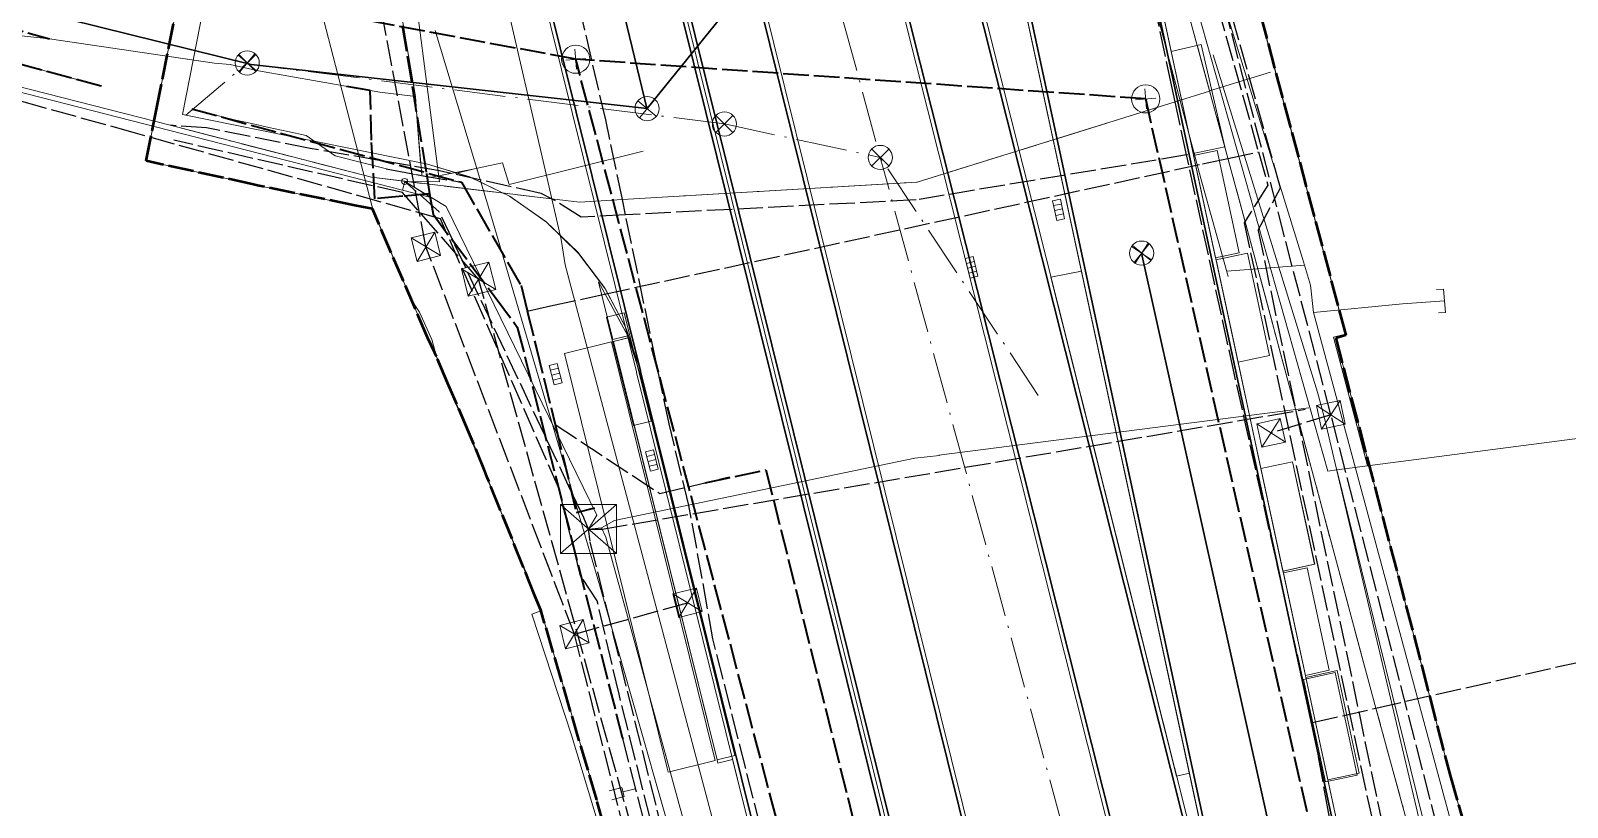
# Model space of a CAD drawing. Header units: metres. Extents: x 105014 to 106600, y 111320 to 118425.
# Drawn here: x 105888.2 to 105964.4, y 115093.8 to 115132.3 of the extents above; entities that cross this region are included whole.
import ezdxf

# ---------------------------------------------------------------- set-up
doc = ezdxf.new("R2010")
doc.units = ezdxf.units.M
doc.linetypes.add('DASHDOT', pattern=[3.556, 2.54, -0.508, 0, -0.508])
doc.linetypes.add('DASHED', pattern=[1.524, 1.27, -0.254])
for name, color, linetype, lineweight in [('00-BASE-LIMITE', 7, 'DASHED', 50), ('00-BASE-UE', 42, 'DASHED', 25), ('10-PAV-BOCACALLE', 9, 'CONTINUOUS', 13), ('10-PAV-CALZADA-BRT', 12, 'CONTINUOUS', 30), ('10-PAV-CALZADA-MIXTA', 8, 'CONTINUOUS', 30), ('10-PAV-CICLORUTA', 76, 'CONTINUOUS', 18), ('10-PAV-SARDINEL', 252, 'CONTINUOUS', 13), ('20-EP-ZONA-DURA', 253, 'CONTINUOUS', 13), ('20-EP-ZONA-VERDE', 84, 'CONTINUOUS', 13), ('30-RED-ENEL-NODOS', 11, 'CONTINUOUS', 13), ('30-RED-ENEL-PROY', 1, 'DASHED', 25), ('30-RED-ETB-CAMARA', 151, 'CONTINUOUS', 13), ('30-RED-ETB-EXIST', 145, 'CONTINUOUS', 13), ('30-RED-ETB-PROY', 5, 'DASHED', 25), ('30-RED-MOVISTAR-CAMARA', 141, 'CONTINUOUS', 13), ('30-RED-MOVISTAR-PROY', 4, 'DASHED', 25), ('30-RED-VANTI-EXIST', 52, 'CONTINUOUS', 13), ('30-RED-VANTI-PROY', 2, 'DASHED', 25), ('30-RED-VANTI-RETIRO', 8, 'DASHDOT', 13), ('35-RH-ACUE-DOMICILIARIA', 152, 'CONTINUOUS', 9), ('35-RH-ACUE-MATRIZ-PJ', 150, 'DASHED', 40), ('35-RH-ACUE-MENOR-EXIST', 151, 'CONTINUOUS', 13), ('35-RH-ACUE-MENOR-PROY', 5, 'DASHED', 25), ('35-RH-PLUV-COLECTOR', 96, 'CONTINUOUS', 30), ('35-RH-PLUV-NODOS', 94, 'CONTINUOUS', 13), ('35-RH-PLUV-RETIRO', 8, 'DASHDOT', 13), ('35-RH-SUDS-ZONAS', 92, 'CONTINUOUS', 20), ('36-RH-SAN-COLECTOR-PROY', 6, 'DASHED', 35), ('36-RH-SAN-POZOS', 216, 'CONTINUOUS', 13), ('60-PREDIAL-LOTE', 42, 'CONTINUOUS', 13)]:
    doc.layers.add(name, color=color, linetype=linetype, lineweight=lineweight)

# ---------------------------------------------------------------- blocks, each defined once
blk = doc.blocks.new('CAM_ETB_T_14')
for p, q in [((-1.39, -1.22), (1.39, 1.22)), ((-1.39, 1.22), (1.39, -1.22))]:
    blk.add_line(p, q)
blk.add_lwpolyline([(-1.39, -1.22), (1.39, -1.22), (1.39, 1.22), (-1.39, 1.22)], close=True)
blk = doc.blocks.new('POSTE')
blk.add_circle((0, 0), 0.15)
blk = doc.blocks.new('CAJA_ENEL')
for p, q in [((-0.6, -0.6), (0.6, 0.6)), ((-0.6, 0.6), (0.6, -0.6))]:
    blk.add_line(p, q)
blk.add_lwpolyline([(-0.6, -0.6), (0.6, -0.6), (0.6, 0.6), (-0.6, 0.6)], close=True)
blk = doc.blocks.new('CAM_MOV_CS_276')
for p, q in [((-0.7, -0.7), (0.7, 0.7)), ((-0.7, 0.7), (0.7, -0.7))]:
    blk.add_line(p, q)
blk.add_lwpolyline([(-0.7, -0.7), (0.7, -0.7), (0.7, 0.7), (-0.7, 0.7)], close=True)
blk = doc.blocks.new('POZO_SAN')
for p, q in [((-0.5, 0), (0.5, 0)), ((0, -0.5), (0, 0.5))]:
    blk.add_line(p, q)
blk.add_circle((0, 0), 0.7)
blk = doc.blocks.new('POZO_PLUV')
for p, q in [((-0.42, -0.42), (0.42, 0.42)), ((-0.42, 0.42), (0.42, -0.42))]:
    blk.add_line(p, q)
blk.add_circle((0, 0), 0.6)
blk = doc.blocks.new('SUMIDERO')
for p, q in [((-0.25, -0.2), (-0.25, 0.2)), ((0, -0.2), (0, 0.2)), ((0.25, -0.2), (0.25, 0.2))]:
    blk.add_line(p, q)
blk.add_lwpolyline([(-0.5, -0.2), (0.5, -0.2), (0.5, 0.2), (-0.5, 0.2)], close=True)

msp = doc.modelspace()

# ---------------------------------------------------------------- linework, layer by layer
at = {"layer": '00-BASE-LIMITE'}
for points in [[(105919.4735, 115082.5313), (105916.2681, 115094.1507), (105913.4937, 115103.5537), (105913.2043, 115104.2717), (105910.8485, 115110.1177), (105910.7849, 115110.2753), (105910.7413, 115110.3833), (105910.1245, 115111.9141), (105909.9763, 115112.2631), (105909.9241, 115112.3849), (105908.8679, 115114.8521), (105908.3089, 115116.1581), (105908.2699, 115116.2489), (105908.2351, 115116.3301), (105907.8705, 115117.0931), (105905.1387, 115123.4771), (105904.6173, 115123.5829), (105904.2643, 115123.6545), (105899.4305, 115124.6435), (105899.2359, 115124.6905), (105893.9085, 115125.8607), (105894.4157, 115128.4317), (105895.8615, 115135.7113)], [(105949.2017, 115133.1647), (105953.4559, 115117.2135), (105952.9517, 115117.0591), (105957.2295, 115100.7745), (105958.6279, 115095.3553), (105960.9695, 115087.1549), (105963.5007, 115078.2469), (105963.5966, 115077.9998), (105963.7316, 115077.7717), (105963.9021, 115077.5688), (105964.1034, 115077.3964), (105964.3302, 115077.2592), (105964.5763, 115077.1608)]]:
    msp.add_lwpolyline(points, dxfattribs=at)
at = {"layer": '00-BASE-UE'}
for points in [[(105919.4735, 115082.5313), (105916.2681, 115094.1507), (105913.4937, 115103.5537), (105913.2043, 115104.2717), (105910.8485, 115110.1177), (105910.7849, 115110.2753), (105910.7413, 115110.3833), (105910.1245, 115111.9141), (105909.9763, 115112.2631), (105909.9241, 115112.3849), (105908.8679, 115114.8521), (105908.3089, 115116.1581), (105908.2699, 115116.2489), (105908.2351, 115116.3301), (105907.8705, 115117.0931), (105905.1387, 115123.4771), (105904.6173, 115123.5829), (105904.2643, 115123.6545), (105899.4305, 115124.6435), (105899.2359, 115124.6905), (105893.9085, 115125.8607), (105894.4157, 115128.4317), (105895.8615, 115135.7113)], [(105949.2017, 115133.1647), (105953.4559, 115117.2135), (105952.9517, 115117.0591), (105957.2295, 115100.7745), (105958.6279, 115095.3553), (105960.9695, 115087.1549), (105963.5007, 115078.2469), (105963.5966, 115077.9998), (105963.7316, 115077.7717), (105963.9021, 115077.5688), (105964.1034, 115077.3964), (105964.3302, 115077.2592), (105964.5763, 115077.1608)]]:
    msp.add_lwpolyline(points, dxfattribs=at)
at = {"layer": '10-PAV-BOCACALLE'}
msp.add_lwpolyline([(105912.0605, 115141.1309), (105918.4349, 115115.4379), (105917.7278, 115117.5364), (105916.6988, 115119.4972), (105915.3734, 115121.2713), (105913.7849, 115122.8141), (105911.9729, 115124.0872), (105909.983, 115125.0587), (105907.8647, 115125.7042), (105907.7965, 115125.7191), (105907.6339, 115125.752), (105895.7091, 115128.1661), (105895.7091, 115128.1661), (105897.1344, 115135.4283)], dxfattribs=at)
at = {"layer": '10-PAV-CALZADA-BRT'}
for points in [[(105941.7813, 115046.7547), (105941.2007, 115049.7663), (105940.6347, 115052.5289), (105939.9797, 115055.5681), (105939.3721, 115058.2735), (105938.6537, 115061.3675), (105938.0391, 115063.9451), (105937.2555, 115067.1711), (105936.7791, 115069.1065), (105935.8187, 115072.9859), (105911.9243, 115169.2963), (105910.3229, 115175.7737), (105909.5283, 115179.0229), (105908.2299, 115184.4485), (105907.2213, 115188.8069), (105906.0619, 115194.0541), (105905.1023, 115198.6687), (105904.1017, 115203.8693), (105903.2729, 115208.6233)], [(105930.2751, 115153.2111), (105946.4937, 115088.7955)], [(105943.0995, 115087.9411), (105928.9197, 115144.2589)], [(105922.1065, 115142.7901), (105939.2157, 115073.8287)]]:
    msp.add_lwpolyline(points, dxfattribs=at)
at = {"layer": '10-PAV-CALZADA-MIXTA'}
for points in [[(105935.3479, 115044.4311), (105934.3809, 115049.4505), (105933.1707, 115055.1971), (105932.0937, 115059.9833), (105930.6781, 115065.9833), (105929.8025, 115069.5829), (105928.0163, 115076.8181), (105920.5907, 115106.7484), (105918.4439, 115115.4017), (105918.4349, 115115.4379), (105912.0605, 115141.1309), (105912.0551, 115141.1527), (105910.4443, 115147.6453), (105905.4635, 115167.7209), (105903.7331, 115174.7207), (105902.8729, 115178.2377), (105901.4669, 115184.1135), (105900.3731, 115188.8405), (105899.1149, 115194.5359), (105898.6142, 115196.903), (105892.7649, 115245.9476)], [(105902.2489, 115211.4047), (105903.1317, 115206.3383), (105904.1999, 115200.7831), (105905.2255, 115195.8485), (105906.4681, 115190.2241), (105907.5501, 115185.5477), (105908.9463, 115179.7125), (105909.8017, 115176.2155), (105911.5295, 115169.2259), (105921.6888, 115128.2787), (105934.0825, 115078.3229), (105935.8721, 115071.0739), (105936.7543, 115067.4463), (105938.1831, 115061.3905), (105939.2759, 115056.5341), (105940.5069, 115050.6891), (105941.4957, 115045.5569)], [(105956.0987, 115047.7625), (105955.7421, 115049.5005), (105955.3815, 115051.2377), (105955.0175, 115052.9741), (105954.6505, 115054.7099), (105954.2811, 115056.4453), (105953.9101, 115058.1803), (105953.5379, 115059.9149), (105953.1651, 115061.6495), (105929.6445, 115171.0561)], [(105941.9105, 115143.7369), (105958.4193, 115066.9455), (105959.2755, 115062.9631), (105960.8387, 115055.6559), (105961.1161, 115054.3437), (105963.7833, 115040.7991)]]:
    msp.add_lwpolyline(points, dxfattribs=at)
at = {"layer": '10-PAV-CICLORUTA'}
msp.add_lwpolyline([(105922.1501, 115096.1019), (105919.8209, 115095.5241), (105919.7727, 115095.7181), (105914.6677, 115116.2943), (105916.9971, 115116.8723), (105922.1501, 115096.1019)], close=True, dxfattribs=at)
at = {"layer": '10-PAV-SARDINEL'}
for points in [[(105955.9028, 115047.7226), (105955.5463, 115049.4601), (105955.1858, 115051.1969), (105954.8218, 115052.9329), (105954.4549, 115054.6684), (105954.0855, 115056.4036), (105953.7146, 115058.1384), (105953.3424, 115059.8729), (105952.9696, 115061.6075), (105929.449, 115171.0141)], [(105929.6445, 115171.0561), (105953.1651, 115061.6495), (105953.5379, 115059.9149), (105953.9101, 115058.1803), (105954.2811, 115056.4453), (105954.6505, 115054.7099), (105955.0175, 115052.9741), (105955.3815, 115051.2377), (105955.7421, 115049.5005), (105956.0987, 115047.7625)], [(105911.7236, 115169.2741), (105921.8829, 115128.3269), (105934.2766, 115078.371), (105935.1736, 115074.7469), (105936.0664, 115071.1216), (105936.5097, 115069.3079), (105936.9488, 115067.4931), (105937.4314, 115065.4754), (105937.9078, 115063.4562), (105938.378, 115061.4355), (105938.7486, 115059.8174), (105939.1131, 115058.1979), (105939.4713, 115056.5769), (105939.788, 115055.1167), (105940.0989, 115053.6553), (105940.4039, 115052.1926), (105940.703, 115050.7287), (105940.9592, 115049.4466), (105941.2095, 115048.1632)], [(105911.9243, 115169.2963), (105935.8187, 115072.9859), (105936.7791, 115069.1065), (105937.2555, 115067.1711), (105937.6489, 115065.5585), (105938.0391, 115063.9451), (105938.348, 115062.6567), (105938.6537, 115061.3675), (105939.0155, 115059.8211), (105939.3721, 115058.2735), (105939.6785, 115056.9214), (105939.9797, 115055.5681), (105940.3109, 115054.0493), (105940.6347, 115052.5289), (105940.9214, 115051.1484), (105941.2007, 115049.7663), (105941.3984, 115048.7632), (105941.592, 115047.7594)], [(105941.0131, 115048.1253), (105940.7629, 115049.4078), (105940.5069, 115050.6891), (105940.208, 115052.1522), (105939.9032, 115053.6141), (105939.5925, 115055.0747), (105939.2759, 115056.5341), (105938.9178, 115058.1543), (105938.5536, 115059.7731), (105938.1831, 115061.3905), (105937.713, 115063.4106), (105937.2368, 115065.4292), (105936.7543, 115067.4463), (105936.3153, 115069.2606), (105935.8721, 115071.0739), (105934.9794, 115074.6989), (105934.0825, 115078.3229), (105921.6888, 115128.2787), (105911.5295, 115169.2259)], [(105941.3956, 115047.722), (105941.2021, 115048.7249), (105941.0046, 115049.7272), (105940.7255, 115051.1083), (105940.439, 115052.4877), (105940.1154, 115054.0072), (105939.7843, 115055.5254), (105939.4834, 115056.8776), (105939.1771, 115058.229), (105938.8207, 115059.7759), (105938.4591, 115061.3217), (105938.1535, 115062.6104), (105937.8447, 115063.8983), (105937.4546, 115065.5113), (105937.0613, 115067.1235), (105936.585, 115069.0586), (105935.6246, 115072.9378), (105934.2766, 115078.371), (105921.8827, 115128.3268), (105911.7302, 115169.2482)], [(105930.469, 115153.2599), (105946.6876, 115088.8443)], [(105946.4937, 115088.7955), (105930.2751, 115153.2111)], [(105962.8979, 115045.3147), (105962.0088, 115049.8295), (105961.1161, 115054.3437), (105960.8387, 115055.6559), (105959.2755, 115062.9631), (105958.4193, 115066.9455), (105941.9105, 115143.7369)], [(105942.106, 115143.7789), (105958.6148, 115066.9875), (105959.4711, 115063.005), (105961.0344, 115055.6975), (105961.3121, 115054.3838), (105962.205, 115049.8683), (105963.0941, 115045.3533)], [(105934.4351, 115048.1586), (105934.1849, 115049.4109), (105933.8912, 115050.8485), (105933.5917, 115052.285), (105933.2864, 115053.7203), (105932.9753, 115055.1543), (105932.6226, 115056.7504), (105932.2638, 115058.345), (105931.8988, 115059.9383), (105931.4333, 115061.9391), (105930.9615, 115063.9385), (105930.4837, 115065.9366), (105930.0481, 115067.7364), (105929.6083, 115069.5353), (105928.7173, 115073.1531), (105927.8222, 115076.77), (105920.3966, 115106.7002), (105918.2498, 115115.3535), (105918.2408, 115115.3897), (105911.8664, 115141.0828)], [(105912.0605, 115141.1309), (105918.4349, 115115.4379), (105918.4439, 115115.4017), (105920.5907, 115106.7484), (105928.0163, 115076.8181), (105928.9115, 115073.201), (105929.8025, 115069.5829), (105930.2424, 115067.7836), (105930.6781, 115065.9833), (105931.1561, 115063.9847), (105931.628, 115061.9847), (105932.0937, 115059.9833), (105932.4588, 115058.3893), (105932.8178, 115056.7939), (105933.1707, 115055.1971), (105933.4819, 115053.7623), (105933.7874, 115052.3262), (105934.087, 115050.889), (105934.3809, 115049.4505), (105934.6313, 115048.1973)]]:
    msp.add_lwpolyline(points, dxfattribs=at)
at = {"layer": '20-EP-ZONA-DURA'}
for points in [[(105953.6975, 115089.8605), (105952.5627, 115095.1395), (105954.1263, 115095.4761), (105953.0335, 115100.5599), (105951.4697, 115100.2239), (105951.4485, 115100.3215), (105952.6219, 115100.5733), (105951.5289, 115105.6571), (105950.3557, 115105.4049), (105950.3347, 115105.5027), (105950.3442, 115105.5047), (105950.3459, 115105.4971), (105951.9189, 115105.8371), (105950.8064, 115110.9242), (105949.2417, 115110.5871), (105948.1067, 115115.8659), (105949.6711, 115116.2027), (105948.5777, 115121.2865), (105947.0139, 115120.9501), (105946.9927, 115121.0479), (105948.1661, 115121.2997), (105947.0731, 115126.3835), (105945.8999, 115126.1313), (105945.8789, 115126.2291), (105947.4433, 115126.5649), (105946.2809, 115131.6333), (105944.7905, 115131.2915), (105943.6635, 115136.5339)], [(105919.4735, 115082.5313), (105916.2681, 115094.1507), (105913.4937, 115103.5537), (105913.2043, 115104.2717), (105910.8485, 115110.1177), (105910.7849, 115110.2753), (105910.7413, 115110.3833), (105910.1245, 115111.9141), (105909.9763, 115112.2631), (105909.9241, 115112.3849), (105908.8679, 115114.8521), (105908.3089, 115116.1581), (105908.2699, 115116.2489), (105908.2351, 115116.3301), (105907.8705, 115117.0931), (105905.1387, 115123.4771), (105904.6173, 115123.5829), (105904.2643, 115123.6545), (105899.4305, 115124.6435), (105899.2359, 115124.6905), (105893.9085, 115125.8607), (105894.4157, 115128.4317), (105895.8615, 115135.7113)], [(105897.1344, 115135.4283), (105895.7091, 115128.1661), (105907.6339, 115125.752), (105907.7965, 115125.7191), (105907.8647, 115125.7042), (105909.9661, 115125.0651), (105911.9416, 115124.1051), (105913.7427, 115122.848), (105915.3249, 115121.3247), (105916.6495, 115119.5726), (105917.6838, 115117.635), (105917.7789, 115117.2514), (105916.3585, 115119.8617), (105917.0701, 115116.9933), (105917.7981, 115117.174), (105917.8222, 115117.0769), (105917.0946, 115116.8961), (105918.4691, 115111.3545), (105922.2473, 115096.1261), (105922.2873, 115095.9647), (105923.0152, 115096.1454), (105923.9858, 115092.2332)], [(105949.2017, 115133.1647), (105953.4559, 115117.2135), (105952.9517, 115117.0591), (105957.2295, 115100.7745), (105958.6279, 115095.3553), (105960.9695, 115087.1549)]]:
    msp.add_lwpolyline(points, dxfattribs=at)
msp.add_lwpolyline([(105919.7727, 115095.7181), (105919.8209, 115095.5241), (105922.1501, 115096.1019), (105916.9971, 115116.8723), (105914.6677, 115116.2943), (105919.7727, 115095.7181)], close=True, dxfattribs=at)
at = {"layer": '20-EP-ZONA-VERDE'}
for points in [[(105929.4489, 115171.0141), (105947.8031, 115085.6393), (105947.5097, 115085.5763), (105947.2391, 115086.6531), (105946.9633, 115087.7491), (105946.6877, 115088.8443), (105930.4689, 115153.2599)], [(105928.7259, 115144.2101), (105942.9057, 115087.8923)], [(105939.4097, 115073.8769), (105922.3009, 115142.8373)]]:
    msp.add_lwpolyline(points, dxfattribs=at)
for points in [[(105947.4433, 115126.5649), (105945.8789, 115126.2291), (105944.7905, 115131.2915), (105946.2809, 115131.6333), (105947.4433, 115126.5649)], [(105948.1661, 115121.2997), (105946.9927, 115121.0479), (105945.8999, 115126.1313), (105947.0731, 115126.3835), (105948.1661, 115121.2997)], [(105949.6711, 115116.2027), (105948.1067, 115115.8659), (105947.0139, 115120.9501), (105948.5777, 115121.2865), (105949.6711, 115116.2027)], [(105917.8097, 115117.1769), (105917.0701, 115116.9933), (105916.3585, 115119.8617), (105917.8097, 115117.1769)], [(105918.4125, 115115.3205), (105923.1207, 115096.3427), (105922.2473, 115096.1261), (105917.0941, 115116.8963), (105917.8473, 115117.0831), (105918.4125, 115115.3205)], [(105951.8985, 115105.8393), (105950.3347, 115105.5027), (105949.2417, 115110.5871), (105950.8055, 115110.9233), (105951.8985, 115105.8393)], [(105952.6219, 115100.5733), (105951.4485, 115100.3215), (105950.3557, 115105.4049), (105951.5289, 115105.6571), (105952.6219, 115100.5733)], [(105954.1263, 115095.4761), (105952.5627, 115095.1395), (105951.4697, 115100.2239), (105953.0335, 115100.5599), (105954.1263, 115095.4761)]]:
    msp.add_lwpolyline(points, close=True, dxfattribs=at)
at = {"layer": '30-RED-ENEL-PROY'}
for points in [[(105952.7173, 115113.2499), (105944.1517, 115146.1907)], [(105907.7935, 115121.6019), (105904.6375, 115138.3931)], [(105915.1635, 115102.3709), (105907.7935, 115121.6019)], [(105952.7173, 115113.2499), (105949.7459, 115112.3583)], [(105958.0243, 115092.6899), (105952.7173, 115113.2499)], [(105915.1635, 115102.3709), (105920.7797, 115103.9261)], [(105924.8325, 115064.3223), (105915.1635, 115102.3709)]]:
    msp.add_lwpolyline(points, dxfattribs=at)
at = {"layer": '30-RED-ETB-EXIST'}
for points in [[(105906.741, 115124.841), (105908.473, 115124.819), (105906.755, 115137.979), (105908.141, 115138.16)], [(105880.934, 115131.062), (105880.605, 115131.039), (105880.935, 115130.992), (105906.63, 115124.408), (105906.741, 115124.841)], [(105963.041, 115063.613), (105963.359, 115063.674), (105961.048, 115075.724), (105960.932, 115076.054), (105958.521, 115087.299), (105958.194, 115088.527), (105952.373, 115113.155), (105952.045, 115114.383), (105946.863, 115131.126)], [(105906.741, 115124.841), (105906.63, 115124.408), (105908.041, 115124.046), (105906.741, 115124.841)], [(105915.866, 115107.588), (105916.272, 115108.269), (105908.8, 115123.591), (105906.741, 115124.841)], [(105933.255, 115111.254), (105951.614, 115113.611)], [(105915.866, 115107.588), (105916.512, 115107.647), (105917.159, 115108.012), (105932.065, 115111.099), (105933.288, 115111.243)], [(105927.096, 115062.24), (105928.696, 115063.515), (105916.72, 115107.189), (105916.512, 115107.647), (105915.866, 115107.588)]]:
    msp.add_lwpolyline(points, dxfattribs=at)
at = {"layer": '30-RED-ETB-PROY'}
for points in [[(105915.866, 115107.588), (105915.624, 115108.143), (105908.456, 115123.334), (105906.741, 115124.841)], [(105915.866, 115107.588), (105916.534, 115107.577), (105951.445, 115113.529)], [(105927.096, 115062.24), (105926.986, 115062.832), (105915.938, 115106.981), (105915.866, 115107.588)]]:
    msp.add_lwpolyline(points, dxfattribs=at)
at = {"layer": '30-RED-MOVISTAR-PROY'}
for points in [[(105906.6228, 115124.286), (105895.2748, 115126.8871)], [(105910.4069, 115119.9891), (105906.6228, 115124.286)], [(105925.8263, 115064.6933), (105910.4069, 115119.9891)]]:
    msp.add_lwpolyline(points, dxfattribs=at)
at = {"layer": '30-RED-VANTI-EXIST'}
for points in [[(105954.9502, 115098.6976), (105954.5507, 115100.1603), (105948.6711, 115122.0461), (105944.5557, 115137.2003), (105941.8075, 115147.3373), (105937.2669, 115168.1479)], [(105895.1023, 115127.6275), (105878.1721, 115131.9481)], [(105946.6957, 115129.3313), (105949.7239, 115130.2591)], [(105944.9794, 115128.7859), (105946.6903, 115129.3177)], [(105917.5417, 115123.941), (105932.1771, 115124.8069), (105944.9794, 115128.7859)], [(105895.1023, 115127.6275), (105905.0839, 115125.0487), (105914.0329, 115123.9791)], [(105914.0329, 115123.9791), (105915.4079, 115123.8147), (105917.5417, 115123.941)], [(105966.4697, 115051.9059), (105964.2919, 115063.1927), (105960.9507, 115076.7295), (105954.9502, 115098.6976)]]:
    msp.add_lwpolyline(points, dxfattribs=at)
at = {"layer": '30-RED-VANTI-PROY'}
for points in [[(105917.5417, 115123.941), (105916.7185, 115127.8957), (105913.9367, 115139.8295), (105911.0203, 115146.8769), (105905.9989, 115167.2451), (105901.2981, 115187.0023), (105897.5613, 115205.6705), (105896.0761, 115224.6097), (105893.3489, 115239.2529), (105892.7579, 115266.8445), (105892.8311, 115282.5725), (105893.0011, 115303.3881), (105893.6941, 115327.2397), (105893.6679, 115330.3719), (105893.2749, 115333.8931), (105893.3815, 115366.1849), (105893.4535, 115387.4077), (105893.5703, 115394.8243), (105893.7589, 115397.2075), (105893.8175, 115398.4683)], [(105944.9794, 115128.7859), (105944.8113, 115129.5581), (105940.6133, 115149.5247), (105937.2947, 115164.3681), (105934.7421, 115176.9691), (105932.2833, 115188.8023), (105929.0781, 115208.8555)], [(105933.5261, 114981.5606), (105934.3855, 114999.7325), (105934.6807, 115011.0547), (105934.4631, 115019.5289), (105934.0189, 115027.0501), (105933.5709, 115030.4437), (105932.8511, 115037.6945), (105931.7063, 115044.5119), (105929.9507, 115053.1109), (105927.9087, 115061.5769), (105924.2513, 115075.8437), (105922.3075, 115083.6097), (105921.1419, 115084.2909), (105917.3823, 115099.3829), (105916.2929, 115104.0201), (105915.4717, 115105.2577), (105914.3815, 115109.6103), (105908.5091, 115122.9937), (105893.3677, 115127.2413), (105881.1725, 115130.6333)], [(105945.5525, 115126.1543), (105944.9794, 115128.7859)], [(105914.0329, 115123.9791), (105913.5049, 115124.2493), (105908.4727, 115125.3685), (105902.0527, 115126.4819), (105896.9055, 115127.5017), (105895.1023, 115127.6275)], [(105945.5525, 115126.1543), (105932.1297, 115123.9287), (105917.6994, 115123.1835)], [(105945.5919, 115126.1609), (105945.5525, 115126.1543)], [(105951.6629, 115098.6349), (105947.9293, 115115.2391), (105945.5525, 115126.1543)], [(105917.6994, 115123.1835), (105915.4933, 115123.0695), (105914.2289, 115123.8787), (105914.0329, 115123.9791)], [(105917.6994, 115123.1835), (105917.5417, 115123.941)], [(105933.2701, 114937.1827), (105933.4021, 114938.5425), (105933.9107, 114940.9207), (105934.2403, 114944.0947), (105934.0987, 114945.7799), (105935.8243, 114962.0609), (105936.6605, 114969.4869), (105935.2573, 114974.8501), (105938.4567, 114987.2961), (105938.7469, 114992.7005), (105938.5299, 114998.6185), (105938.8699, 115011.0993), (105938.5451, 115022.9281), (105938.4191, 115028.4239), (105936.3377, 115041.1395), (105934.2273, 115052.1923), (105930.3895, 115069.1029), (105922.0403, 115102.1291), (105920.8477, 115108.7615), (105919.8579, 115112.8141), (105917.6994, 115123.1835)], [(105954.9502, 115098.6976), (105970.4009, 115102.2047)], [(105951.6895, 115098.5164), (105951.6629, 115098.6349)], [(105951.7152, 115098.4019), (105951.6895, 115098.5164)], [(105951.7415, 115098.2851), (105951.7152, 115098.4019)], [(105951.8072, 115097.9841), (105954.9502, 115098.6976)], [(105951.7714, 115098.1522), (105951.7415, 115098.2851)], [(105951.8018, 115098.0148), (105951.8001, 115098.0245), (105951.7714, 115098.1522)], [(105951.8072, 115097.9841), (105951.8018, 115098.0148)], [(105951.8117, 115097.9587), (105951.8072, 115097.9841)], [(105951.8382, 115097.8082), (105951.8117, 115097.9587)], [(105951.8619, 115097.6736), (105951.8382, 115097.8082)], [(105951.8828, 115097.5551), (105951.8619, 115097.6736)], [(105951.9033, 115097.439), (105951.8828, 115097.5551)], [(105951.9244, 115097.319), (105951.9033, 115097.439)], [(105961.698, 115051.359), (105959.4407, 115061.7751), (105955.9043, 115078.1349), (105952.5917, 115093.5313), (105951.9244, 115097.319)]]:
    msp.add_lwpolyline(points, dxfattribs=at)
at = {"layer": '30-RED-VANTI-RETIRO'}
for points in [[(105954.9502, 115098.6976), (105954.5507, 115100.1603), (105948.6711, 115122.0461), (105944.5557, 115137.2003), (105941.8075, 115147.3373), (105937.2669, 115168.1479)], [(105944.9794, 115128.7859), (105946.6903, 115129.3177)], [(105917.5417, 115123.941), (105932.1771, 115124.8069), (105944.9794, 115128.7859)], [(105895.1023, 115127.6275), (105905.0839, 115125.0487), (105914.0329, 115123.9791)], [(105914.0329, 115123.9791), (105915.4079, 115123.8147), (105917.5417, 115123.941)], [(105966.4697, 115051.9059), (105964.2919, 115063.1927), (105960.9507, 115076.7295), (105954.9502, 115098.6976)]]:
    msp.add_lwpolyline(points, dxfattribs=at)
at = {"layer": '35-RH-ACUE-DOMICILIARIA'}
for points in [[(105916.8955, 115094.593), (105917.5143, 115094.7564), (105917.6314, 115094.3129), (105917.0126, 115094.1495)], [(105917.5728, 115094.5346), (105918.1945, 115094.6927)]]:
    msp.add_lwpolyline(points, dxfattribs=at)
at = {"layer": '35-RH-ACUE-MATRIZ-PJ'}
for points in [[(105905.5784, 115147.1377), (105905.7584, 115146.3344), (105904.8126, 115142.6441), (105905.9932, 115136.4094), (105906.1864, 115135.2194), (105906.3728, 115134.0712), (105907.8127, 115125.2322), (105907.971, 115124.2344), (105908.1431, 115123.2171), (105911.2254, 115119.0895), (105912.3286, 115117.6122), (105917.5398, 115097.2486), (105917.5597, 115097.1706)], [(105882.167, 115133.8636), (105889.1044, 115131.9149)], [(105881.6153, 115132.2922), (105891.7074, 115129.5705)], [(105907.971, 115124.2344), (105906.648, 115124.1114), (105905.2596, 115123.9822), (105905.0889, 115126.8868), (105905.0302, 115129.361), (105903.8691, 115129.5619)], [(105896.1669, 115128.4423), (105909.5601, 115124.8014), (105909.5601, 115124.8014), (105912.514, 115119.6693), (105912.8232, 115118.4093), (105913.2779, 115116.5562), (105914.206, 115112.7736), (105915.2626, 115108.4111), (105916.1747, 115108.6327)], [(105921.6448, 115109.8837), (105924.6709, 115110.5242), (105934.665, 115070.4493), (105941.1286, 115039.2852), (105941.8516, 115034.4042), (105943.2649, 115018.003), (105943.4533, 115008.2618), (105943.3221, 114995.8128), (105942.2586, 114981.9417), (105938.6023, 114944.2511), (105950.5426, 114943.1552)]]:
    msp.add_lwpolyline(points, dxfattribs=at)
at = {"layer": '35-RH-ACUE-MENOR-EXIST'}
for points in [[(105919.8, 115285.79), (105920.43, 115256.12), (105921.42, 115233.86), (105925.43, 115204.36), (105932.48, 115176.78), (105939.9338, 115148.7605), (105946.26, 115124.98), (105947.62, 115120.12)], [(105904.97, 115142.52), (105906.4599, 115133.8008), (105907.27, 115129.06)], [(105914.51, 115121.96), (105913.8132, 115124.9801), (105911.58, 115134.66)], [(105951.71, 115119.69), (105951.3031, 115121.0104), (105947.39, 115133.71)], [(105881.6153, 115132.2922), (105891.7074, 115129.5705)], [(105884.4173, 115132.4197), (105889.1044, 115131.9149)], [(105889.1044, 115131.9149), (105897.3, 115130.72), (105898.07, 115130.65), (105899.48, 115130.33), (105905.497, 115129.2793)], [(105895.05, 115131.04), (105897.3, 115130.72)], [(105905.497, 115129.2793), (105907.27, 115129.06)], [(105907.27, 115129.06), (105907.35, 115127.84)], [(105898.35, 115127.89), (105896.4578, 115128.3687)], [(105910.21, 115125.46), (105907.9998, 115125.0369), (105905.9695, 115125.4312), (105903.2856, 115126.1118), (105901.85, 115127.13), (105900.94, 115127.32), (105899.99, 115127.52), (105899.15, 115127.71), (105898.35, 115127.89)], [(105907.35, 115127.84), (105907.52, 115125.76)], [(105907.35, 115127.84), (105907.5948, 115125.1667)], [(105911.92, 115124.69), (105918.5734, 115126.3394)], [(105909.26, 115125.24), (105910.21, 115125.46), (105910.97, 115125.64), (105911.59, 115125.76), (105911.92, 115124.69)], [(105914.7, 115120.71), (105914.51, 115121.96)], [(105935.2721, 114980.4066), (105938.03, 115011.89), (105933.29, 115050.81), (105914.7, 115120.71)], [(105947.5499, 115120.3812), (105951.4056, 115120.6778)], [(105951.85, 115118.33), (105951.71, 115119.69)], [(105958.0503, 115118.3139), (105958.3971, 115118.342), (105958.3033, 115119.498), (105957.9565, 115119.4699)], [(105951.85, 115118.33), (105956.27, 115118.76)], [(105961.94, 115080.94), (105961.6795, 115081.9052), (105951.85, 115118.33)], [(105956.27, 115118.76), (105958.35, 115118.92)]]:
    msp.add_lwpolyline(points, dxfattribs=at)
at = {"layer": '35-RH-ACUE-MENOR-PROY'}
for points in [[(105888.829, 115227.7727), (105891.4661, 115206.8979), (105891.6101, 115205.9373), (105891.7051, 115205.3036), (105898.4204, 115175.7354), (105903.113, 115158.1438), (105904.1884, 115153.3432), (105905.7584, 115146.3344), (105904.8126, 115142.6441), (105905.9932, 115136.4094), (105906.1864, 115135.2194), (105906.3728, 115134.0712), (105907.8127, 115125.2322), (105907.971, 115124.2344), (105908.1431, 115123.2171), (105911.2254, 115119.0895), (105912.3286, 115117.6122), (105917.5398, 115097.2486), (105933.1177, 115036.3678)], [(105930.3721, 115216.0505), (105932.9794, 115194.4395), (105935.8842, 115175.9161), (105937.0823, 115175.0079), (105938.9531, 115166.8231), (105940.6861, 115159.2415), (105940.5341, 115152.9059), (105944.4183, 115134.8677), (105947.0929, 115133.5437), (105949.1201, 115126.3037), (105949.582, 115124.6551), (105948.4119, 115122.7889), (105949.0768, 115119.6881), (105955.2885, 115090.7044), (105964.2209, 115055.3869), (105964.8143, 115053.0433), (105966.7025, 115045.5782)], [(105967.1699, 115045.6562), (105955.6203, 115091.3241), (105949.1116, 115122.4309), (105950.2185, 115124.5267), (105947.554, 115133.9727), (105944.8423, 115135.3628), (105940.93, 115153.4706), (105941.1585, 115159.3221), (105938.3481, 115172.0828), (105939.5597, 115174.0622), (105939.1849, 115175.8973), (105933.3677, 115194.4042), (105931.2334, 115212.5225)], [(105907.971, 115124.2344), (105906.648, 115124.1114), (105905.2596, 115123.9822), (105905.0889, 115126.8868), (105905.0302, 115129.361), (105903.8691, 115129.5619)], [(105912.8232, 115118.4093), (105913.9822, 115118.6619), (105916.6638, 115119.2464), (105946.3491, 115125.7166), (105947.593, 115125.9807), (105949.1201, 115126.3037)], [(105905.8189, 115125.4694), (105907.5798, 115125.132), (105909.5601, 115124.8014), (105912.514, 115119.6693), (105912.8232, 115118.4093), (105913.2779, 115116.5562), (105914.206, 115112.7736), (105919.4035, 115109.3463), (105922.8456, 115110.1716)]]:
    msp.add_lwpolyline(points, dxfattribs=at)
at = {"layer": '35-RH-PLUV-COLECTOR'}
for points in [[(105912.4167, 115154.7039), (105918.7617, 115128.4717)], [(105912.4167, 115154.7039), (105918.7617, 115128.4717)], [(105937.4687, 115151.5738), (105918.7709, 115128.4579)], [(105937.4687, 115151.5738), (105918.7709, 115128.4579)], [(105899.12, 115130.65), (105887.004, 115133.635)], [(105918.7709, 115128.4579), (105899.12, 115130.65)], [(105918.7709, 115128.4579), (105899.12, 115130.65)], [(105943.3201, 115121.2843), (105952.2468, 115081.1688)], [(105943.3201, 115121.2843), (105952.2468, 115081.1688)]]:
    msp.add_lwpolyline(points, dxfattribs=at)
at = {"layer": '35-RH-PLUV-RETIRO'}
for points in [[(105930.1286, 115126.8217), (105923.6959, 115150.6145)], [(105895.8692, 115128.1278), (105898.9895, 115130.7798)], [(105922.6096, 115127.695), (105922.6096, 115127.695), (105899.12, 115130.65)], [(105922.6096, 115127.695), (105930.345, 115126.032)], [(105943.2668, 115078.577), (105930.345, 115126.032)], [(105938.1912, 115114.2201), (105930.345, 115126.032)]]:
    msp.add_lwpolyline(points, dxfattribs=at)
at = {"layer": '35-RH-SUDS-ZONAS'}
for points in [[(105940.3329, 115120.3867), (105938.8199, 115120.0925), (105945.0555, 115095.3262), (105945.689, 115095.4729), (105940.3329, 115120.3867)], [(105918.9694, 115112.9389), (105918.0959, 115112.7221), (105916.7599, 115118.1071), (105917.6334, 115118.3238), (105918.9694, 115112.9389)], [(105952.925, 115100.4576), (105954.0179, 115095.3737), (105952.4542, 115095.0371), (105951.3612, 115100.1214), (105952.925, 115100.4576)]]:
    msp.add_lwpolyline(points, close=True, dxfattribs=at)
at = {"layer": '36-RH-SAN-COLECTOR-PROY'}
for points in [[(105915.2285, 115130.9086), (105895.6469, 115134.5387)], [(105943.5207, 115128.9392), (105915.2285, 115130.9086)], [(105934.1276, 115059.38), (105915.2285, 115130.9086)], [(105954.2215, 115081.6637), (105943.5207, 115128.9392)]]:
    msp.add_lwpolyline(points, dxfattribs=at)
at = {"layer": '60-PREDIAL-LOTE'}
for points in [[(105945.6429, 115144.1115), (105948.5539, 115132.8427), (105948.7705, 115132.8937), (105949.0369, 115132.9565), (105949.2359, 115133.0031), (105953.4337, 115117.2681), (105953.1025, 115117.1837), (105952.9127, 115117.1353), (105952.8493, 115117.1191), (105954.524, 115110.7199), (105953.0071, 115110.5221), (105952.5615, 115110.464), (105936.8666, 115166.0413), (105937.3515, 115165.96), (105939.812, 115165.5476), (105942.4998, 115165.0975), (105943.3643, 115161.7461), (105942.5789, 115160.3821), (105946.7767, 115144.4125), (105946.1083, 115144.2351), (105945.8101, 115144.1559), (105945.6429, 115144.1115)], [(105971.0919, 115091.4827), (105968.9123, 115091.2561), (105957.8898, 115090.7331), (105953.0071, 115110.5221), (105965.8264, 115112.1936), (105989.1859, 115113.1387), (105990.3263, 115093.1621), (105971.0919, 115091.4827)]]:
    msp.add_lwpolyline(points, close=True, dxfattribs=at)
for points in [[(105918.3998, 115086.1681), (105915.024, 115097.3624), (105913.044, 115103.3616), (105913.5403, 115103.5383), (105910.9038, 115109.9346), (105910.8211, 115110.1353), (105910.7372, 115110.3386), (105910.0602, 115111.9812), (105909.8885, 115112.3819), (105908.7001, 115115.1564), (105908.3761, 115115.9128), (105908.0904, 115116.9976), (105907.4799, 115118.3512), (105907.073, 115118.9548), (105905.2592, 115123.1892), (105905.2269, 115123.1972), (105901.7142, 115136.7392)], [(105908.2548, 115132.3374), (105911.0428, 115123.0738), (105914.2704, 115112.0938), (105916.4109, 115104.8122), (105921.5605, 115086.7886)]]:
    msp.add_lwpolyline(points, dxfattribs=at)

# ---------------------------------------------------------------- block references
at = {"layer": '30-RED-ENEL-NODOS'}
for p, rotation in [((105907.7934, 115121.6019), 104.2), ((105952.7173, 115113.2499), 101.9), ((105949.7458, 115112.3582), 102.3), ((105920.7797, 115103.926), 104), ((105915.1634, 115102.3708), 104.1)]:
    msp.add_blockref('CAJA_ENEL', p, dxfattribs=dict(at, rotation=rotation))
at = {"layer": '30-RED-ETB-CAMARA'}
for name, p in [('POSTE', (105906.741, 115124.841)), ('CAM_ETB_T_14', (105915.866, 115107.588))]:
    msp.add_blockref(name, p, dxfattribs=at)
at = {"layer": '30-RED-MOVISTAR-CAMARA', "rotation": 103.9}
msp.add_blockref('CAM_MOV_CS_276', (105910.4069, 115119.989), dxfattribs=at)
at = {"layer": '35-RH-PLUV-NODOS'}
for name, p, rotation in [('POZO_PLUV', (105898.9207, 115130.7213), 275), ('POZO_PLUV', (105898.9207, 115130.7213), 275), ('POZO_PLUV', (105918.7709, 115128.4579), 275), ('POZO_PLUV', (105918.7709, 115128.4579), 275), ('SUMIDERO', (105939.2, 115123.4359), 281.9), ('SUMIDERO', (105939.2, 115123.4359), 281.9), ('SUMIDERO', (105939.2, 115123.4359), 281.9), ('POZO_PLUV', (105943.3201, 115121.2843), 191.7), ('POZO_PLUV', (105943.3201, 115121.2843), 191.7), ('POZO_PLUV', (105943.3201, 115121.2843), 276), ('POZO_PLUV', (105943.3201, 115121.2843), 276), ('SUMIDERO', (105934.8789, 115120.5811), 104.3), ('SUMIDERO', (105934.8789, 115120.5811), 104.3), ('SUMIDERO', (105934.8789, 115120.5811), 104.3), ('SUMIDERO', (105914.2342, 115115.2744), 284.3), ('SUMIDERO', (105914.2342, 115115.2744), 284.3), ('SUMIDERO', (105914.2342, 115115.2744), 284.3), ('SUMIDERO', (105919.0097, 115110.9905), 284), ('SUMIDERO', (105919.0097, 115110.9905), 284), ('SUMIDERO', (105919.0097, 115110.9905), 284)]:
    msp.add_blockref(name, p, dxfattribs=dict(at, rotation=rotation))
for p in [(105898.9207, 115130.7213), (105922.6096, 115127.695), (105930.345, 115126.032)]:
    msp.add_blockref('POZO_PLUV', p, dxfattribs=at)
at = {"layer": '36-RH-SAN-POZOS', "rotation": 275}
for p in [(105915.2285, 115130.9086), (105943.5207, 115128.9392)]:
    msp.add_blockref('POZO_SAN', p, dxfattribs=at)

doc.saveas('drawing.dxf')
